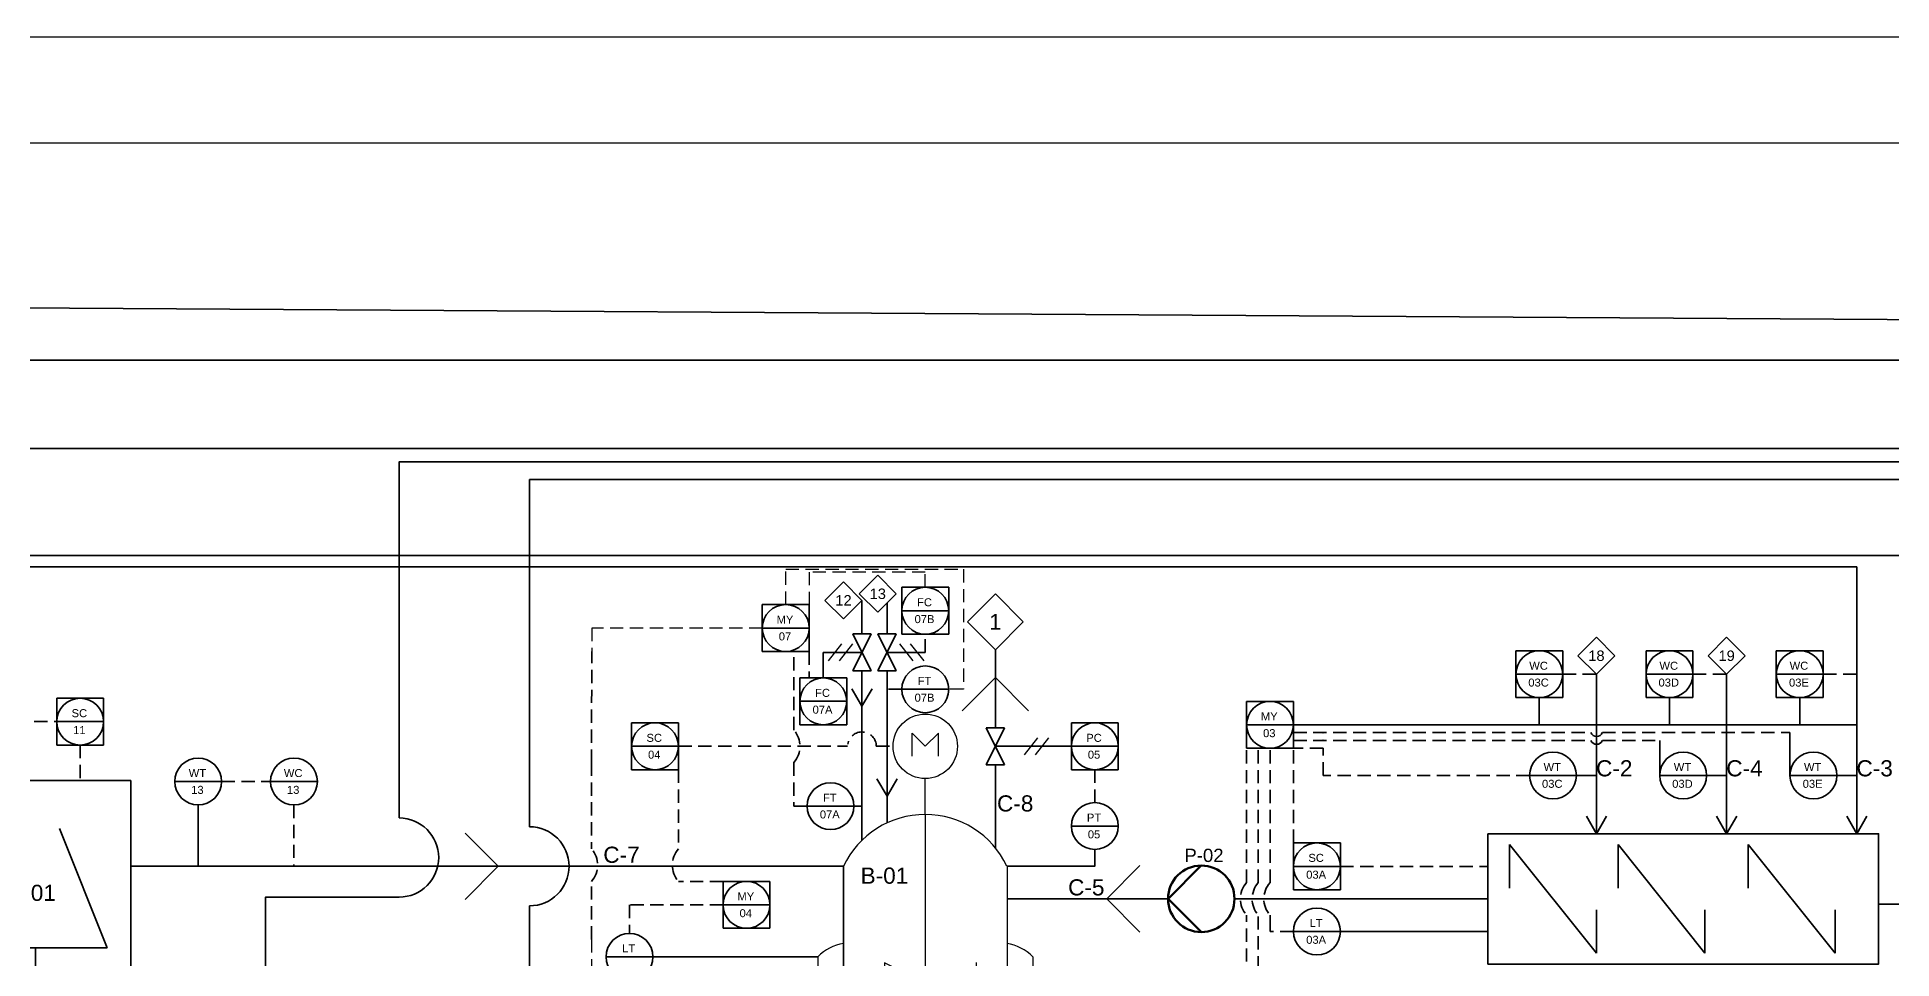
# Paper-space layout 'P&D' of a CAD drawing. Header units: inches, sheet in millimetres. Extents: x 10 to 410, y 10 to 291.
# Drawn here: x 96.8 to 184.3, y 247.1 to 290.6 of the extents above; entities that cross this region are included whole.
import ezdxf
from ezdxf.enums import TextEntityAlignment as Align

# ---------------------------------------------------------------- set-up
doc = ezdxf.new("R2010")
doc.units = ezdxf.units.IN
doc.header["$LTSCALE"] = 5
doc.header["$MEASUREMENT"] = 0
doc.linetypes.add('DASHED2', pattern=[0.375, 0.25, -0.125])
doc.linetypes.add('LÍNEAS_OCULTAS2', pattern=[0.1875, 0.125, -0.0625])
doc.styles.add('TEXTO_CUADRO', font='arial.ttf', dxfattribs={"height": 2})
doc.styles.add('TEXTO_INSTRUMENTOS', font='arial.ttf', dxfattribs={"height": 1})

# ---------------------------------------------------------------- blocks, each defined once
blk = doc.blocks.new('mezclador generico')
at = {"lineweight": 35}
for p, q in [((205.312, 253.06), (206.312, 253.06)), ((206.312, 252.56), (206.312, 252.06)), ((206.312, 252.06), (206.312, 252.56)), ((206.312, 252.56), (210.312, 247.56)), ((206.312, 252.56), (206.312, 250.56)), ((211.312, 252.56), (215.312, 247.56)), ((211.312, 252.56), (211.312, 250.56)), ((217.312, 252.56), (221.312, 247.56)), ((217.312, 252.56), (217.312, 250.56)), ((210.312, 249.56), (210.312, 247.56)), ((215.312, 249.56), (215.312, 247.56)), ((221.312, 249.56), (221.312, 247.56)), ((210.312, 247.56), (210.312, 248.06)), ((211.312, 247.06), (210.312, 247.06))]:
    blk.add_line(p, q, dxfattribs=at)
for points in [[(205.312, 253.06), (205.312, 247.06), (211.312, 247.06)], [(205.312, 253.06), (211.312, 253.06)], [(211.312, 253.06), (217.312, 253.06)], [(217.312, 253.06), (223.312, 253.06), (223.312, 252.56)], [(211.312, 247.06), (223.312, 247.06), (223.312, 252.56)]]:
    blk.add_lwpolyline(points, dxfattribs=at)
blk = doc.blocks.new('reactor encamisado')
for p, q in [((8.9, 13.56), (7.48, 15.01)), ((8.9, 13.56), (10.33, 15.01)), ((8.9, 6.14), (8.9, 10.05)), ((0, 0.5), (0, -16.32)), ((0, 0.5), (0, -16.32)), ((0, -16.32), (0, 0.5)), ((0, 0.5), (0, -16.32)), ((17.81, 0.5), (17.81, -16.32)), ((-2.8, -9.36), (-2.8, -16.39)), ((4.45, -10.02), (4.45, -15.05)), ((14.5, -15.05), (4.45, -10.02)), ((14.5, -15.05), (14.5, -9.99)), ((20.61, -9.36), (20.61, -16.39)), ((6.72, -25.02), (7.85, -21.91)), ((11.09, -25.02), (9.69, -21.93))]:
    blk.add_line(p, q)
for points in [[(7.48, 12.47), (7.48, 15.01)], [(10.33, 12.47), (10.33, 15.01)], [(8.9, 6.14), (8.9, -12.25)]]:
    blk.add_lwpolyline(points)
blk.add_circle((8.9, 13.56), 3.51)
for centre, radius, start, end in [((8.9, -3.71), 9.85, 25.2835, 154.7165), ((0.91, -13.11), 5.28, 99.9014, 134.7087), ((16.9, -13.11), 5.28, 45.2913, 80.0986), ((8.9, -13.04), 12.18, 195.9611, 259.657), ((8.9, -12.12), 9.85, 205.2835, 334.7165), ((8.9, -13.04), 12.18, 280.343, 344.0389)]:
    blk.add_arc(centre, radius, start, end)
blk.add_point((0, -7.91))
at = {"color": 0, "linetype": 'DASHED2', "lineweight": 158, "style": 'TEXTO_CUADRO'}
blk.add_attdef('R-101', (5.84, -18.56), '', height=2, dxfattribs=at)
blk = doc.blocks.new('NEUMATICA_HORIZONTAL')
for p, q in [((-0.808, -0.394), (-0.192, 0.394)), ((-0.308, -0.394), (0.308, 0.394))]:
    blk.add_line(p, q)
blk = doc.blocks.new('Valvula generica')
at = {"color": 7, "lineweight": 35}
for p, q in [((242.605, 259.104), (243.459, 257.398)), ((242.605, 259.104), (243.459, 259.104)), ((242.605, 257.398), (243.459, 259.104)), ((242.605, 257.398), (243.459, 257.398))]:
    blk.add_line(p, q, dxfattribs=at)
blk = doc.blocks.new('centrifugadora')
at = {"lineweight": 35}
for p, q in [((108.402, 212.324), (108.402, 208.324)), ((108.402, 212.324), (116.402, 212.324)), ((116.402, 212.324), (116.402, 208.324)), ((111.402, 210.324), (109.402, 205.324)), ((113.402, 210.324), (115.402, 205.324)), ((108.402, 204.324), (108.402, 208.324)), ((116.402, 204.324), (116.402, 208.324)), ((109.402, 205.324), (115.402, 205.324)), ((112.402, 205.324), (112.402, 204.324)), ((108.402, 204.324), (112.402, 204.324)), ((116.402, 204.324), (112.402, 204.324))]:
    blk.add_line(p, q, dxfattribs=at)
for p in [(108.402, 211.324), (108.402, 210.324), (108.402, 209.324), (108.402, 207.324), (108.402, 206.324), (108.402, 205.324)]:
    blk.add_point(p, dxfattribs=at)
blk = doc.blocks.new('bomba')
at = {"lineweight": 100}
for p, q in [((186.71, 141.99), (191.7, 137)), ((191.7, 137), (186.71, 132)), ((191.71, 137), (191.7, 137)), ((186.71, 132), (186.71, 131.99))]:
    blk.add_line(p, q, dxfattribs=at)
blk.add_circle((186.71, 137), 5, dxfattribs=at)
at = {"lineweight": 100, "style": 'TEXTO_CUADRO'}
blk.add_attdef('P-101', (183.22, 129.4), '', height=2, dxfattribs=at)
blk = doc.blocks.new('NUMERADOR_DE_LINEA')
blk.add_lwpolyline([(3.54, -3.54), (7.07, 0), (3.54, 3.54), (0, 0)], close=True)
at = {"style": 'TEXTO_CUADRO'}
blk.add_attdef('NL', text='', height=2, dxfattribs=at).set_placement((3.54, 0), align=Align.MIDDLE_CENTER)

psp = doc.layouts.new('P&D')

# ---------------------------------------------------------------- linework, layer by layer
at = {"color": 7, "lineweight": 35}
for p, q in [((40.184, 265.594), (182.673, 265.594)), ((182.673, 265.594), (182.673, 260.535)), ((170.381, 254.651), (170.381, 260.535)), ((170.381, 254.651), (170.381, 253.005))]:
    psp.add_line(p, q, dxfattribs=at)
at = {"lineweight": 35}
for p, q in [((137.595, 263.529), (137.595, 264.636)), ((137.595, 264.636), (138.701, 264.636)), ((139.808, 264.636), (138.701, 264.636)), ((139.808, 263.529), (139.808, 264.636)), ((131.009, 262.713), (131.009, 263.82)), ((131.009, 263.82), (132.115, 263.82)), ((133.221, 263.82), (132.115, 263.82)), ((133.221, 262.713), (133.221, 263.82)), ((131.009, 262.713), (133.221, 262.713)), ((131.009, 262.713), (131.009, 261.607)), ((133.221, 262.713), (133.221, 261.607)), ((137.595, 263.529), (139.808, 263.529)), ((137.595, 263.529), (137.595, 262.423)), ((139.808, 263.529), (139.808, 262.423)), ((137.595, 262.423), (138.701, 262.423)), ((137.595, 262.423), (138.701, 262.423)), ((139.808, 262.423), (138.701, 262.423)), ((131.009, 261.607), (132.115, 261.607)), ((131.009, 261.607), (132.115, 261.607)), ((133.221, 261.607), (132.115, 261.607)), ((142.01, 258.007), (142.01, 261.69)), ((166.58, 260.535), (166.58, 261.641)), ((166.58, 261.641), (167.686, 261.641)), ((168.793, 261.641), (167.686, 261.641)), ((168.793, 260.535), (168.793, 261.641)), ((172.726, 260.535), (172.726, 261.641)), ((172.726, 261.641), (173.833, 261.641)), ((174.939, 261.641), (173.833, 261.641)), ((174.939, 260.535), (174.939, 261.641)), ((178.872, 260.535), (178.872, 261.641)), ((178.872, 261.641), (179.979, 261.641)), ((181.085, 261.641), (179.979, 261.641)), ((181.085, 260.535), (181.085, 261.641)), ((132.782, 259.256), (132.782, 260.362)), ((132.782, 260.362), (133.888, 260.362)), ((134.994, 260.362), (133.888, 260.362)), ((134.994, 259.256), (134.994, 260.362)), ((142.01, 260.38), (140.441, 258.812)), ((142.01, 260.38), (143.58, 258.812)), ((166.58, 260.535), (168.793, 260.535)), ((166.58, 260.535), (166.58, 259.428)), ((168.793, 260.535), (168.793, 259.428)), ((172.726, 260.535), (174.939, 260.535)), ((172.726, 260.535), (172.726, 259.428)), ((174.939, 260.535), (174.939, 259.428)), ((176.527, 254.651), (176.527, 260.535)), ((178.872, 260.535), (181.085, 260.535)), ((178.872, 260.535), (178.872, 259.428)), ((181.085, 260.535), (181.085, 259.428)), ((182.673, 254.651), (182.673, 260.535)), ((97.701, 258.296), (97.701, 259.403)), ((97.701, 259.403), (98.807, 259.403)), ((99.913, 259.403), (98.807, 259.403)), ((99.913, 258.296), (99.913, 259.403)), ((132.782, 259.256), (134.994, 259.256)), ((132.782, 259.256), (132.782, 258.15)), ((134.994, 259.256), (134.994, 258.15)), ((135.713, 259.022), (135.237, 259.845)), ((135.713, 259.022), (136.188, 259.845)), ((137.595, 259.821), (139.808, 259.821)), ((153.869, 258.146), (153.869, 259.252)), ((153.869, 259.252), (154.975, 259.252)), ((156.081, 259.252), (154.975, 259.252)), ((156.081, 258.146), (156.081, 259.252)), ((166.58, 259.428), (167.686, 259.428)), ((166.58, 259.428), (167.686, 259.428)), ((168.793, 259.428), (167.686, 259.428)), ((172.726, 259.428), (173.833, 259.428)), ((172.726, 259.428), (173.833, 259.428)), ((174.939, 259.428), (173.833, 259.428)), ((178.872, 259.428), (179.979, 259.428)), ((178.872, 259.428), (179.979, 259.428)), ((181.085, 259.428), (179.979, 259.428)), ((97.701, 258.296), (99.913, 258.296)), ((97.701, 258.296), (97.701, 257.19)), ((99.913, 258.296), (99.913, 257.19)), ((124.838, 257.133), (124.838, 258.239)), ((124.838, 258.239), (125.944, 258.239)), ((127.05, 258.239), (125.944, 258.239)), ((127.05, 257.133), (127.05, 258.239)), ((132.782, 258.15), (133.888, 258.15)), ((132.782, 258.15), (133.888, 258.15)), ((134.994, 258.15), (133.888, 258.15)), ((145.596, 257.133), (145.596, 258.239)), ((145.596, 258.239), (146.703, 258.239)), ((147.809, 258.239), (146.703, 258.239)), ((147.809, 257.133), (147.809, 258.239)), ((153.869, 258.146), (156.081, 258.146)), ((153.869, 258.146), (153.869, 257.04)), ((156.081, 258.146), (156.081, 257.04)), ((97.701, 257.19), (98.807, 257.19)), ((99.913, 257.19), (98.807, 257.19)), ((124.838, 257.133), (127.05, 257.133)), ((124.838, 257.133), (124.838, 256.026)), ((127.05, 257.133), (127.05, 256.026)), ((145.596, 257.133), (147.809, 257.133)), ((145.596, 257.133), (145.596, 256.026)), ((147.809, 257.133), (147.809, 256.026)), ((153.869, 257.04), (154.975, 257.04)), ((153.869, 257.04), (154.975, 257.04)), ((156.081, 257.04), (154.975, 257.04)), ((124.838, 256.026), (125.944, 256.026)), ((124.838, 256.026), (125.944, 256.026)), ((127.05, 256.026), (125.944, 256.026)), ((142.01, 252.342), (142.01, 256.259)), ((145.596, 256.026), (146.703, 256.026)), ((145.596, 256.026), (146.703, 256.026)), ((147.809, 256.026), (146.703, 256.026)), ((167.226, 255.757), (169.439, 255.757)), ((173.372, 255.757), (175.585, 255.757)), ((179.518, 255.757), (181.731, 255.757)), ((103.272, 255.471), (105.485, 255.471)), ((107.793, 255.471), (110.006, 255.471)), ((136.896, 254.779), (136.42, 255.602)), ((136.896, 254.779), (137.371, 255.602)), ((133.122, 254.31), (135.334, 254.31)), ((176.527, 254.651), (176.527, 253.005)), ((182.673, 254.651), (182.673, 253.005)), ((118.542, 251.471), (116.975, 253.041)), ((145.596, 253.37), (147.809, 253.37)), ((170.381, 253.005), (169.906, 253.828)), ((170.381, 253.005), (170.856, 253.828)), ((176.527, 253.005), (176.052, 253.828)), ((176.527, 253.005), (177.002, 253.828)), ((182.673, 253.005), (182.198, 253.828)), ((182.673, 253.005), (183.148, 253.828)), ((156.081, 251.468), (156.081, 252.575)), ((156.081, 252.575), (157.188, 252.575)), ((158.294, 252.575), (157.188, 252.575)), ((158.294, 251.468), (158.294, 252.575)), ((165.259, 249.932), (165.259, 253.005)), ((118.542, 251.471), (116.975, 249.902)), ((147.265, 249.932), (148.833, 251.501)), ((156.081, 251.468), (158.294, 251.468)), ((156.081, 251.468), (156.081, 250.362)), ((158.294, 251.468), (158.294, 250.362)), ((129.158, 249.649), (129.158, 250.755)), ((129.158, 250.755), (130.265, 250.755)), ((131.371, 250.755), (130.265, 250.755)), ((131.371, 249.649), (131.371, 250.755)), ((129.158, 249.649), (131.371, 249.649)), ((129.158, 249.649), (129.158, 248.543)), ((131.371, 249.649), (131.371, 248.543)), ((150.167, 249.932), (142.559, 249.932)), ((147.265, 249.932), (148.833, 248.362)), ((165.259, 249.932), (153.298, 249.932)), ((156.081, 250.362), (157.188, 250.362)), ((158.294, 250.362), (157.188, 250.362)), ((154.975, 248.395), (154.975, 249.164)), ((129.158, 248.543), (130.265, 248.543)), ((129.158, 248.543), (130.265, 248.543)), ((131.371, 248.543), (130.265, 248.543)), ((156.081, 248.395), (158.294, 248.395)), ((123.632, 247.2), (125.845, 247.2))]:
    psp.add_line(p, q, dxfattribs=at)
at = {"color": 18, "lineweight": 35, "true_color": 0x000000}
for p, q in [((135.713, 262.437), (135.713, 264.019)), ((136.896, 262.437), (136.896, 263.893)), ((135.713, 252.693), (135.713, 260.689)), ((136.896, 260.254), (136.896, 260.689)), ((136.896, 253.514), (136.896, 260.254)), ((111.558, 251.471), (101.206, 251.471)), ((134.844, 251.471), (111.558, 251.471))]:
    psp.add_line(p, q, dxfattribs=at)
at = {"color": 3, "linetype": 'LÍNEAS_OCULTAS2', "lineweight": 35}
for p, q in [((138.701, 261.563), (138.701, 262.423)), ((122.946, 256.364), (122.959, 261.607)), ((132.495, 257.901), (132.495, 261.607)), ((133.221, 261.607), (133.221, 260.362)), ((168.793, 260.535), (170.381, 260.535)), ((174.939, 260.535), (176.527, 260.535)), ((181.085, 260.535), (182.673, 260.535)), ((137.595, 259.821), (136.896, 259.821)), ((95.699, 258.296), (97.701, 258.296)), ((156.081, 257.777), (170.124, 257.777)), ((170.661, 257.777), (179.518, 257.777)), ((98.807, 257.19), (98.807, 255.543)), ((127.05, 257.133), (135.037, 257.133)), ((136.389, 257.133), (137.179, 257.133)), ((153.869, 250.7), (153.869, 257.04)), ((154.422, 250.7), (154.422, 257.04)), ((154.975, 250.7), (154.975, 257.04)), ((156.081, 257.408), (170.124, 257.408)), ((156.081, 252.575), (156.081, 257.04)), ((170.661, 257.408), (173.372, 257.408)), ((122.946, 256.364), (122.946, 252.292)), ((127.05, 256.026), (127.05, 252.292)), ((146.703, 256.026), (146.703, 254.476)), ((105.485, 255.471), (107.793, 255.471)), ((108.9, 254.364), (108.9, 251.471)), ((135.334, 254.31), (135.713, 254.31)), ((158.294, 251.468), (165.259, 251.468)), ((122.946, 248.021), (122.946, 250.755)), ((129.158, 250.755), (127.05, 250.755)), ((153.869, 238.532), (153.869, 249.164)), ((154.422, 241.919), (154.422, 249.164)), ((154.975, 249.164), (154.975, 248.395))]:
    psp.add_line(p, q, dxfattribs=at)
at = {"color": 3, "lineweight": 35}
for p, q in [((135.713, 261.563), (133.888, 261.563)), ((133.888, 261.563), (133.888, 260.362)), ((136.896, 261.563), (138.701, 261.563)), ((167.686, 259.428), (167.686, 258.146)), ((173.833, 259.428), (173.833, 258.146)), ((179.979, 259.428), (179.979, 258.146)), ((182.673, 258.146), (156.081, 258.146)), ((179.518, 257.777), (179.518, 255.757)), ((145.596, 257.133), (142.01, 257.133)), ((173.372, 257.408), (173.372, 255.757)), ((104.378, 254.364), (104.378, 251.471)), ((125.845, 247.2), (133.629, 247.2))]:
    psp.add_line(p, q, dxfattribs=at)
at = {"color": 7, "linetype": 'ByBlock', "lineweight": 35}
psp.add_line((158.294, 248.395), (165.259, 248.395), dxfattribs=at)
for points in [[(10, 10), (410, 10), (410, 290.6), (10, 290.6)], [(15, 15), (405, 15), (405, 285.6), (15, 285.6)]]:
    psp.add_lwpolyline(points, close=True)
at = {"color": 6, "lineweight": 35}
for points in [[(22.583, 243.515), (22.583, 278.284), (229.533, 276.995), (229.533, 273.245)], [(226.278, 273.245), (226.278, 275.358), (23.303, 275.358)]]:
    psp.add_lwpolyline(points, dxfattribs=at)
at = {"color": 1, "lineweight": 35}
psp.add_lwpolyline([(82.319, 267.646), (82.319, 271.191), (369.147, 271.191), (397.933, 271.191), (397.933, 161.725), (341.337, 161.725), (341.337, 91.19), (315.338, 91.19)], dxfattribs=at)
at = {"color": 5, "lineweight": 35}
for points in [[(113.864, 253.75), (113.864, 270.554), (120.018, 270.554)], [(120.018, 270.554), (396.558, 270.554), (396.558, 164.524), (338.43, 164.524), (338.43, 107.689), (317.798, 107.689)], [(120.018, 253.339), (120.018, 269.729)], [(120.018, 269.729), (394.924, 269.729), (394.924, 166.09), (337.495, 166.09), (337.495, 110.72), (317.798, 110.72)], [(107.563, 231.314), (107.563, 250.015), (113.864, 250.015)], [(120.018, 247.566), (120.018, 249.604)], [(120.018, 244.449), (120.018, 247.566)]]:
    psp.add_lwpolyline(points, dxfattribs=at)
at = {"lineweight": 35}
for points in [[(274.348, 266.136), (77.661, 266.136)], [(189.079, 249.676), (183.698, 249.676)]]:
    psp.add_lwpolyline(points, dxfattribs=at)
at = {"color": 3, "linetype": 'LÍNEAS_OCULTAS2'}
for points in [[(132.115, 263.82), (132.115, 265.491), (140.498, 265.491), (140.498, 259.821), (139.808, 259.821)], [(138.701, 264.636), (138.701, 265.351), (133.221, 265.357), (133.221, 263.82)], [(131.009, 262.713), (122.959, 262.713), (122.959, 261.607)], [(122.946, 248.021), (122.946, 244.155), (128.647, 244.155)]]:
    psp.add_lwpolyline(points, dxfattribs=at)
at = {"color": 3, "linetype": 'LÍNEAS_OCULTAS2', "lineweight": 35}
for points in [[(167.226, 255.757), (157.481, 255.757), (157.481, 257.04), (156.081, 257.04)], [(132.495, 256.364), (132.495, 254.31), (133.122, 254.31)], [(129.158, 249.649), (124.739, 249.649), (124.739, 248.306)], [(156.081, 248.395), (154.975, 248.395)]]:
    psp.add_lwpolyline(points, dxfattribs=at)
at = {"color": 3, "lineweight": 35}
for points in [[(169.439, 255.757), (170.381, 255.757)], [(175.585, 255.757), (176.527, 255.757)], [(181.731, 255.757), (182.673, 255.757)], [(146.703, 252.264), (146.703, 251.471), (142.559, 251.471)]]:
    psp.add_lwpolyline(points, dxfattribs=at)
at = {"lineweight": 35}
for centre in [(138.701, 263.529), (132.115, 262.713), (138.701, 259.821), (167.686, 260.535), (173.833, 260.535), (179.979, 260.535), (133.888, 259.256), (98.807, 258.296), (154.975, 258.146), (125.944, 257.133), (146.703, 257.133), (104.378, 255.471), (108.9, 255.471), (168.332, 255.757), (174.478, 255.757), (180.625, 255.757), (134.228, 254.31), (146.703, 253.37), (157.188, 251.468), (130.265, 249.649), (157.188, 248.395), (124.739, 247.2)]:
    psp.add_circle(centre, 1.106, dxfattribs=at)
at = {"color": 3, "linetype": 'LÍNEAS_OCULTAS2', "lineweight": 35}
for centre, radius, start, end in [((131.627, 257.133), 1.159, 318.4836, 41.5164), ((135.713, 257.133), 0.676, 0, 171.55434), ((122.078, 251.524), 1.159, 318.4836, 41.5164), ((127.918, 251.524), 1.159, 138.4836, 221.5164), ((154.737, 249.932), 1.159, 138.4836, 221.5164), ((155.29, 249.932), 1.159, 138.4836, 221.5164), ((155.843, 249.932), 1.159, 138.4836, 221.5164)]:
    psp.add_arc(centre, radius, start, end, dxfattribs=at)
at = {"color": 3, "lineweight": 35}
for centre in [(170.392, 257.883), (170.392, 257.514)]:
    psp.add_arc(centre, 0.288, 201.42396, 338.57604, dxfattribs=at)
at = {"color": 5, "lineweight": 35}
for centre in [(113.864, 251.883), (120.018, 251.471)]:
    psp.add_arc(centre, 1.868, 270, 90, dxfattribs=at)
at = {"lineweight": 35}
for p in [(157.481, 257.777), (157.481, 257.408)]:
    psp.add_point(p, dxfattribs=at)

# ---------------------------------------------------------------- block references
at = {"color": 5, "lineweight": 35}
for p, xscale, yscale, zscale, values in [((133.966, 264.019), 0.2470492209413802, 0.2470492209413802, 0.2470492209413802, {'NL': '12'}), ((135.585, 264.33), 0.2470492209413802, 0.2470492209413802, 0.2470492209413802, {'NL': '13'}), ((140.691, 263.009), 0.3730871153243692, 0.3730871153243692, 0.3730871153243692, {'NL': '1'}), ((169.508, 261.408), 0.2470492209413802, 0.2470492209413802, 0.2470492209413802, {'NL': '18'}), ((175.654, 261.408), 0.2470492209413802, 0.2470492209413802, 0.2470492209413802, {'NL': '19'})]:
    psp.add_blockref('NUMERADOR_DE_LINEA', p, dxfattribs=dict(at, xscale=xscale, yscale=yscale, zscale=zscale)).add_auto_attribs(values)
at = {"color": 3, "lineweight": 35, "xscale": 1.024361001701435, "yscale": 1.024361001701435, "zscale": 1.024361001701435}
for p in [(134.965, 261.563), (144.217, 257.133)]:
    psp.add_blockref('NEUMATICA_HORIZONTAL', p, dxfattribs=at)
at = {"color": 3, "linetype": 'LÍNEAS_OCULTAS2', "lineweight": 35}
for name, p, xscale, yscale, zscale in [('Valvula generica', (-113.24, -2.979), 1.024361001701435, 1.024361001701435, 1.024361001701435), ('Valvula generica', (-112.057, -2.979), 1.024361001701435, 1.024361001701435, 1.024361001701435), ('Valvula generica', (-106.942, -7.409), 1.024361001701435, 1.024361001701435, 1.024361001701435), ('centrifugadora', (-29.885, 16.394), 1.126197520138416, 1.126197520138416, 1.126197520138416)]:
    psp.add_blockref(name, p, dxfattribs=dict(at, xscale=xscale, yscale=yscale, zscale=zscale))
at = {"color": 3, "lineweight": 35, "xscale": -1.024361001701435, "yscale": 1.024361001701435, "zscale": 1.024361001701435, "rotation": 180}
psp.add_blockref('NEUMATICA_HORIZONTAL', (138.311, 261.563), dxfattribs=at)
at = {"lineweight": 35}
for name, p, xscale, yscale, zscale in [('reactor encamisado', (134.843, 251.256), 0.4332989207748731, 0.4332989207748731, 0.4332989207748731), ('mezclador generico', (-45.054, -6.22), 1.024361001701435, 1.024361001701435, 1.024361001701435)]:
    psp.add_blockref(name, p, dxfattribs=dict(at, xscale=xscale, yscale=yscale, zscale=zscale))
at = {"color": 1, "linetype": 'DASHED2', "lineweight": 35}
ref = psp.add_blockref('bomba', (210.303, 292.915), dxfattribs=dict(at, xscale=0.3137173204244906, yscale=0.3137173204244906, zscale=0.3137173204244906, rotation=179.9999999999998))
ref.add_attrib('P-101', 'P-02', (150.931, 251.673), dxfattribs={"lineweight": 100, "height": 0.6274, "style": 'TEXTO_CUADRO'})

# ---------------------------------------------------------------- texts
at = {"lineweight": 35, "style": 'TEXTO_INSTRUMENTOS'}
for s, width, gutter_width, insert, char_height, attachment_point in [('\\pxqc;FC', 1.44143, 1.889, (137.945, 264.118), 0.3778, 1), ('\\pxqc;MY', 1.44143, 1.889, (131.358, 263.302), 0.3778, 1), ('\\pxqc;07B', 1.44143, 1.889, (137.945, 262.941), 0.3778, 7), ('\\pxqc;07', 1.44143, 1.889, (131.358, 262.125), 0.3778, 7), ('\\pxqc;WC', 1.44143, 1.889, (166.93, 261.123), 0.3778, 1), ('\\pxqc;WC', 1.44143, 1.889, (173.076, 261.123), 0.3778, 1), ('\\pxqc;WC', 1.44143, 1.889, (179.222, 261.123), 0.3778, 1), ('\\pxqc;FT', 1.44143, 1.889, (137.945, 260.41), 0.3778, 1), ('\\pxqc;03C', 1.44143, 1.889, (166.93, 259.946), 0.3778, 7), ('\\pxqc;03D', 1.44143, 1.889, (173.076, 259.946), 0.3778, 7), ('\\pxqc;03E', 1.44143, 1.889, (179.222, 259.946), 0.3778, 7), ('\\pxqc;FC', 1.44143, 1.889, (133.131, 259.844), 0.3778, 1), ('\\pxqc;07B', 1.44143, 1.889, (137.945, 259.233), 0.3778, 7), ('\\pxqc;SC', 1.44143, 1.889, (98.05, 258.884), 0.3778, 1), ('\\pxqc;07A', 1.44143, 1.889, (133.131, 258.668), 0.3778, 7), ('\\pxqc;MY', 1.44143, 1.889, (154.219, 258.734), 0.3778, 1), ('\\pxqc;11', 1.44143, 1.889, (98.05, 257.708), 0.3778, 7), ('\\pxqc;SC', 1.44143, 1.889, (125.188, 257.721), 0.3778, 1), ('\\pxqc;PC', 1.44143, 1.889, (145.946, 257.721), 0.3778, 1), ('\\pxqc;03', 1.44143, 1.889, (154.219, 257.558), 0.3778, 7), ('\\pxqc;04', 1.44143, 1.889, (125.188, 256.544), 0.3778, 7), ('\\pxqc;05', 1.44143, 1.889, (145.946, 256.544), 0.3778, 7), ('\\pxqc;WT', 1.44143, 1.889, (103.622, 256.059), 0.3778, 1), ('\\pxqc;WC', 1.44143, 1.889, (108.143, 256.059), 0.3778, 1), ('\\pxqc;WT', 1.44143, 1.889, (167.576, 256.346), 0.3778, 1), ('\\pxqc;C-2', 1.15291, 1.511, (170.648, 256.476), 0.7627, 1), ('\\pxqc;WT', 1.44143, 1.889, (173.722, 256.346), 0.3778, 1), ('\\pxqc;C-4', 1.15291, 1.511, (176.794, 256.476), 0.7627, 1), ('\\pxqc;WT', 1.44143, 1.889, (179.868, 256.346), 0.3778, 1), ('\\pxqc;C-3', 1.15291, 1.511, (182.94, 256.476), 0.7627, 1), ('\\pxqc;13', 1.44143, 1.889, (103.622, 254.883), 0.3778, 7), ('\\pxqc;13', 1.44143, 1.889, (108.143, 254.883), 0.3778, 7), ('\\pxqc;FT', 1.44143, 1.889, (133.472, 254.898), 0.3778, 1), ('\\pxqc;C-8', 2.91004, 3.814, (141.49, 254.818), 0.7627, 1), ('\\pxqc;03C', 1.44143, 1.889, (167.576, 255.169), 0.3778, 7), ('\\pxqc;03D', 1.44143, 1.889, (173.722, 255.169), 0.3778, 7), ('\\pxqc;03E', 1.44143, 1.889, (179.868, 255.169), 0.3778, 7), ('\\pxqc;07A', 1.44143, 1.889, (133.472, 253.722), 0.3778, 7), ('\\pxqc;PT', 1.44143, 1.889, (145.946, 253.958), 0.3778, 1), ('\\pxqc;05', 1.44143, 1.889, (145.946, 252.782), 0.3778, 7), ('\\pxqc;C-7', 2.91004, 3.814, (122.905, 252.396), 0.7627, 1), ('\\pxqc;B-01', 2.91004, 3.814, (135.319, 251.41), 0.7627, 1), ('\\pxqc;SC', 1.44143, 1.889, (156.431, 252.057), 0.3778, 1), ('\\pxqc;C-01', 2.91004, 3.814, (95.054, 250.599), 0.7627, 1), ('\\pxqc;C-5', 2.91004, 3.814, (144.847, 250.857), 0.7627, 1), ('\\pxqc;03A', 1.44143, 1.889, (156.431, 250.88), 0.3778, 7), ('\\pxqc;MY', 1.44143, 1.889, (129.508, 250.237), 0.3778, 1), ('\\pxqc;04', 1.44143, 1.889, (129.508, 249.061), 0.3778, 7), ('\\pxqc;LT', 1.44143, 1.889, (156.431, 248.984), 0.3778, 1), ('\\pxqc;LT', 1.44143, 1.889, (123.982, 247.788), 0.3778, 1), ('\\pxqc;03A', 1.44143, 1.889, (156.431, 247.807), 0.3778, 7)]:
    psp.add_mtext_dynamic_manual_height_columns(s, width=width, gutter_width=gutter_width, heights=[0], dxfattribs=dict(at, insert=insert, char_height=char_height, attachment_point=attachment_point))

doc.saveas('drawing.dxf')
